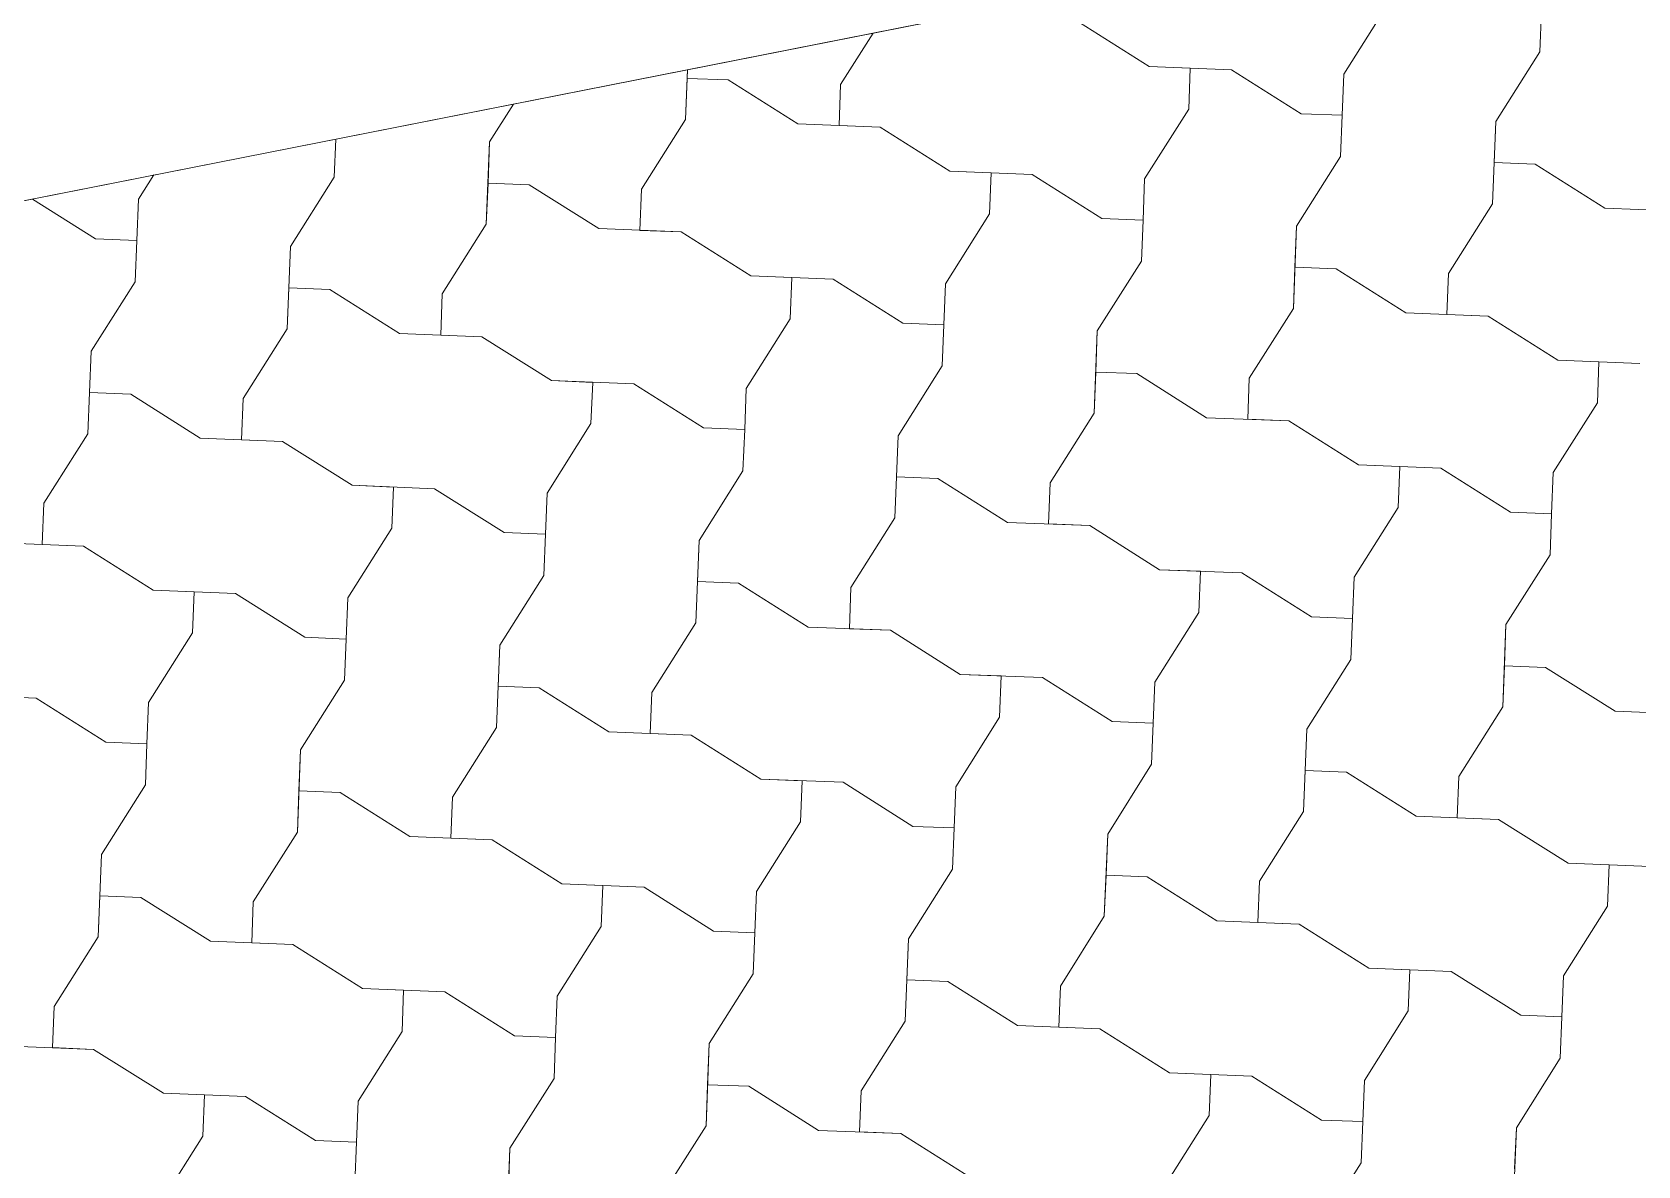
# Model space of a CAD drawing. Header units: metres. Extents: x -111189 to -108577, y -72951 to -72647.
# Drawn here: x -110711.113 to -110710.104, y -72943.951 to -72943.239 of the extents above; entities that cross this region are included whole.
import ezdxf

# ---------------------------------------------------------------- set-up
doc = ezdxf.new("R2010")
doc.units = ezdxf.units.M
doc.header["$MEASUREMENT"] = 0
doc.set_wipeout_variables(frame=1)
doc.linetypes.add('Dot & Dashed', pattern=[0.670278, 0.3175, -0.176389, 0, -0.176389])
doc.linetypes.add('Wipeout_Contour', pattern=[1, 0, -1])
for name, color, linetype in [('Planta Piso RC_1_0', 7, 'Continuous'), ('Planta Piso RC_1_02 - PASSEIOS', 7, 'Continuous'), ('Planta Piso RC_1_07 - MUROS', 7, 'Continuous')]:
    doc.layers.add(name, color=color, linetype=linetype)

# ---------------------------------------------------------------- blocks, each defined once
blk = doc.blocks.new('*X142', base_point=(-110724.9594, -72968.689))
at = {"layer": 'Planta Piso RC_1_02 - PASSEIOS', "color": 253, "linetype": 'Continuous', "lineweight": 9, "ltscale": 1000}
for p, q in [((-110710.289, -72943.2653), (-110710.2614, -72943.2215)), ((-110710.1659, -72943.2512), (-110710.1648, -72943.2253)), ((-110710.1659, -72943.2512), (-110710.1648, -72943.2253)), ((-110710.4551, -72943.2328), (-110710.4114, -72943.2604)), ((-110710.4551, -72943.2328), (-110710.4114, -72943.2604)), ((-110710.6052, -72943.2717), (-110710.5847, -72943.2394)), ((-110710.6052, -72943.2717), (-110710.5847, -72943.2394)), ((-110710.1935, -72943.2949), (-110710.1659, -72943.2512)), ((-110710.1935, -72943.2949), (-110710.1659, -72943.2512)), ((-110710.7027, -72943.2937), (-110710.7015, -72943.2624)), ((-110710.7015, -72943.2624), (-110710.7017, -72943.2679)), ((-110710.4114, -72943.2604), (-110710.3855, -72943.2614)), ((-110710.4114, -72943.2604), (-110710.3596, -72943.2625)), ((-110710.3865, -72943.2873), (-110710.3855, -72943.2614)), ((-110710.3596, -72943.2625), (-110710.3159, -72943.2901)), ((-110710.289, -72943.2653), (-110710.29, -72943.2911)), ((-110710.7027, -72943.2937), (-110710.7017, -72943.2679)), ((-110710.6758, -72943.2689), (-110710.7017, -72943.2679)), ((-110710.6758, -72943.2689), (-110710.632, -72943.2965)), ((-110710.6052, -72943.2717), (-110710.6062, -72943.2976)), ((-110710.6052, -72943.2717), (-110710.6062, -72943.2976)), ((-110710.8258, -72943.3078), (-110710.8108, -72943.284)), ((-110710.8258, -72943.3078), (-110710.8108, -72943.284)), ((-110710.7303, -72943.3375), (-110710.7027, -72943.2937)), ((-110710.7303, -72943.3375), (-110710.7027, -72943.2937)), ((-110710.4142, -72943.3311), (-110710.3865, -72943.2873)), ((-110710.3159, -72943.2901), (-110710.29, -72943.2911)), ((-110710.291, -72943.317), (-110710.29, -72943.2911)), ((-110710.291, -72943.317), (-110710.29, -72943.2911)), ((-110710.1955, -72943.3467), (-110710.1935, -72943.2949)), ((-110710.1935, -72943.2949), (-110710.1945, -72943.3208)), ((-110710.9234, -72943.3299), (-110710.9224, -72943.306)), ((-110710.9234, -72943.3299), (-110710.9224, -72943.306)), ((-110710.632, -72943.2965), (-110710.5803, -72943.2986)), ((-110710.5803, -72943.2986), (-110710.6062, -72943.2976)), ((-110710.5803, -72943.2986), (-110710.5365, -72943.3262)), ((-110710.5803, -72943.2986), (-110710.5365, -72943.3262)), ((-110710.8279, -72943.3595), (-110710.8258, -72943.3078)), ((-110710.8258, -72943.3078), (-110710.8268, -72943.3337)), ((-110710.5365, -72943.3262), (-110710.5107, -72943.3272)), ((-110710.5365, -72943.3262), (-110710.4848, -72943.3283)), ((-110710.3187, -72943.3607), (-110710.291, -72943.317)), ((-110710.3187, -72943.3607), (-110710.291, -72943.317)), ((-110710.1955, -72943.3467), (-110710.1945, -72943.3208)), ((-110710.1687, -72943.3218), (-110710.1945, -72943.3208)), ((-110710.1687, -72943.3218), (-110710.1249, -72943.3495)), ((-110711.0465, -72943.3439), (-110711.0368, -72943.3286)), ((-110710.951, -72943.3736), (-110710.9234, -72943.3299)), ((-110710.951, -72943.3736), (-110710.9234, -72943.3299)), ((-110710.8279, -72943.3595), (-110710.8268, -72943.3337)), ((-110710.801, -72943.3347), (-110710.8268, -72943.3337)), ((-110710.801, -72943.3347), (-110710.7572, -72943.3623)), ((-110710.5117, -72943.3531), (-110710.5107, -72943.3272)), ((-110710.4848, -72943.3283), (-110710.4411, -72943.3559)), ((-110710.4142, -72943.3311), (-110710.4152, -72943.3569)), ((-110711.1131, -72943.3437), (-110711.0734, -72943.3688)), ((-110711.0465, -72943.3439), (-110711.0475, -72943.3698)), ((-110710.7303, -72943.3375), (-110710.7314, -72943.3634)), ((-110710.7303, -72943.3375), (-110710.7314, -72943.3634)), ((-110710.2232, -72943.3904), (-110710.1955, -72943.3467)), ((-110710.2232, -72943.3904), (-110710.1955, -72943.3467)), ((-110710.5393, -72943.3969), (-110710.5117, -72943.3531)), ((-110710.4411, -72943.3559), (-110710.4152, -72943.3569)), ((-110710.4162, -72943.3828), (-110710.4152, -72943.3569)), ((-110710.4162, -72943.3828), (-110710.4152, -72943.3569)), ((-110710.1249, -72943.3495), (-110710.0732, -72943.3515)), ((-110710.8555, -72943.4033), (-110710.8279, -72943.3595)), ((-110710.8555, -72943.4033), (-110710.8279, -72943.3595)), ((-110710.7572, -72943.3623), (-110710.7055, -72943.3644)), ((-110710.7055, -72943.3644), (-110710.7314, -72943.3634)), ((-110710.7055, -72943.3644), (-110710.6617, -72943.392)), ((-110710.7055, -72943.3644), (-110710.6617, -72943.392)), ((-110710.3207, -72943.4125), (-110710.3187, -72943.3607)), ((-110710.3187, -72943.3607), (-110710.3197, -72943.3866)), ((-110711.0734, -72943.3688), (-110711.0475, -72943.3698)), ((-110711.0485, -72943.3957), (-110711.0475, -72943.3698)), ((-110711.0485, -72943.3957), (-110711.0475, -72943.3698)), ((-110710.9531, -72943.4253), (-110710.951, -72943.3736)), ((-110710.951, -72943.3736), (-110710.952, -72943.3995)), ((-110710.4439, -72943.4266), (-110710.4162, -72943.3828)), ((-110710.4439, -72943.4266), (-110710.4162, -72943.3828)), ((-110710.3207, -72943.4125), (-110710.3197, -72943.3866)), ((-110710.2938, -72943.3876), (-110710.3197, -72943.3866)), ((-110711.0762, -72943.4394), (-110711.0485, -72943.3957)), ((-110711.0762, -72943.4394), (-110711.0485, -72943.3957)), ((-110710.6617, -72943.392), (-110710.6359, -72943.393)), ((-110710.6617, -72943.392), (-110710.61, -72943.3941)), ((-110710.6369, -72943.4189), (-110710.6359, -72943.393)), ((-110710.61, -72943.3941), (-110710.5662, -72943.4217)), ((-110710.5393, -72943.3969), (-110710.5404, -72943.4227)), ((-110710.2938, -72943.3876), (-110710.2501, -72943.4153)), ((-110710.2232, -72943.3904), (-110710.2242, -72943.4163)), ((-110710.2232, -72943.3904), (-110710.2242, -72943.4163)), ((-110710.9531, -72943.4253), (-110710.952, -72943.3995)), ((-110710.9262, -72943.4005), (-110710.952, -72943.3995)), ((-110710.9262, -72943.4005), (-110710.8824, -72943.4281)), ((-110710.8555, -72943.4033), (-110710.8565, -72943.4292)), ((-110710.8555, -72943.4033), (-110710.8565, -72943.4292)), ((-110710.3484, -72943.4562), (-110710.3207, -72943.4125)), ((-110710.3484, -72943.4562), (-110710.3207, -72943.4125)), ((-110710.2501, -72943.4153), (-110710.1983, -72943.4173)), ((-110710.1983, -72943.4173), (-110710.2242, -72943.4163)), ((-110710.1983, -72943.4173), (-110710.1546, -72943.445)), ((-110710.1983, -72943.4173), (-110710.1546, -72943.445)), ((-110710.9807, -72943.4691), (-110710.9531, -72943.4253)), ((-110710.9807, -72943.4691), (-110710.9531, -72943.4253)), ((-110710.6645, -72943.4627), (-110710.6369, -72943.4189)), ((-110710.5662, -72943.4217), (-110710.5404, -72943.4227)), ((-110710.5414, -72943.4486), (-110710.5404, -72943.4227)), ((-110710.5414, -72943.4486), (-110710.5404, -72943.4227)), ((-110710.4459, -72943.4783), (-110710.4439, -72943.4266)), ((-110710.4439, -72943.4266), (-110710.4449, -72943.4524)), ((-110710.8824, -72943.4281), (-110710.8307, -72943.4302)), ((-110710.8307, -72943.4302), (-110710.8565, -72943.4292)), ((-110710.8307, -72943.4302), (-110710.7869, -72943.4578)), ((-110710.8307, -72943.4302), (-110710.7869, -72943.4578)), ((-110711.0782, -72943.4912), (-110711.0762, -72943.4394)), ((-110711.0762, -72943.4394), (-110711.0772, -72943.4653)), ((-110710.1546, -72943.445), (-110710.1287, -72943.446)), ((-110710.1546, -72943.445), (-110710.1029, -72943.447)), ((-110710.1297, -72943.4718), (-110710.1287, -72943.446)), ((-110710.7869, -72943.4578), (-110710.761, -72943.4589)), ((-110710.7869, -72943.4578), (-110710.7352, -72943.4599)), ((-110710.569, -72943.4924), (-110710.5414, -72943.4486)), ((-110710.569, -72943.4924), (-110710.5414, -72943.4486)), ((-110710.4459, -72943.4783), (-110710.4449, -72943.4524)), ((-110710.419, -72943.4534), (-110710.4449, -72943.4524)), ((-110710.419, -72943.4534), (-110710.3752, -72943.4811)), ((-110710.3484, -72943.4562), (-110710.3494, -72943.4821)), ((-110710.3484, -72943.4562), (-110710.3494, -72943.4821)), ((-110711.0782, -72943.4912), (-110711.0772, -72943.4653)), ((-110711.0513, -72943.4663), (-110711.0772, -72943.4653)), ((-110711.0513, -72943.4663), (-110711.0076, -72943.494)), ((-110710.7621, -72943.4847), (-110710.761, -72943.4589)), ((-110710.7352, -72943.4599), (-110710.6914, -72943.4875)), ((-110710.6645, -72943.4627), (-110710.6655, -72943.4885)), ((-110710.9807, -72943.4691), (-110710.9817, -72943.495)), ((-110710.9807, -72943.4691), (-110710.9817, -72943.495)), ((-110710.1574, -72943.5156), (-110710.1297, -72943.4718)), ((-110710.7897, -72943.5285), (-110710.7621, -72943.4847)), ((-110710.6914, -72943.4875), (-110710.6655, -72943.4885)), ((-110710.4735, -72943.522), (-110710.4459, -72943.4783)), ((-110710.4735, -72943.522), (-110710.4459, -72943.4783)), ((-110710.3752, -72943.4811), (-110710.3235, -72943.4831)), ((-110710.3235, -72943.4831), (-110710.3494, -72943.4821)), ((-110710.3235, -72943.4831), (-110710.2798, -72943.5108)), ((-110710.3235, -72943.4831), (-110710.2798, -72943.5108)), ((-110711.1059, -72943.5349), (-110711.0782, -72943.4912)), ((-110711.1059, -72943.5349), (-110711.0782, -72943.4912)), ((-110711.0076, -72943.494), (-110710.9559, -72943.496)), ((-110710.9559, -72943.496), (-110710.9817, -72943.495)), ((-110710.9559, -72943.496), (-110710.9121, -72943.5236)), ((-110710.9559, -72943.496), (-110710.9121, -72943.5236)), ((-110710.6666, -72943.5144), (-110710.6655, -72943.4885)), ((-110710.6666, -72943.5144), (-110710.6655, -72943.4885)), ((-110710.5711, -72943.5441), (-110710.569, -72943.4924)), ((-110710.569, -72943.4924), (-110710.5701, -72943.5182)), ((-110710.6942, -72943.5582), (-110710.6666, -72943.5144)), ((-110710.6942, -72943.5582), (-110710.6666, -72943.5144)), ((-110710.5711, -72943.5441), (-110710.5701, -72943.5182)), ((-110710.5442, -72943.5193), (-110710.5701, -72943.5182)), ((-110710.2798, -72943.5108), (-110710.2539, -72943.5118)), ((-110710.2798, -72943.5108), (-110710.228, -72943.5128)), ((-110710.2549, -72943.5376), (-110710.2539, -72943.5118)), ((-110710.228, -72943.5128), (-110710.1843, -72943.5404)), ((-110710.1574, -72943.5156), (-110710.1584, -72943.5415)), ((-110710.9121, -72943.5236), (-110710.8862, -72943.5247)), ((-110710.9121, -72943.5236), (-110710.8604, -72943.5257)), ((-110710.8872, -72943.5505), (-110710.8862, -72943.5247)), ((-110710.8604, -72943.5257), (-110710.8166, -72943.5533)), ((-110710.7897, -72943.5285), (-110710.7907, -72943.5543)), ((-110710.5442, -72943.5193), (-110710.5004, -72943.5469)), ((-110710.4735, -72943.522), (-110710.4746, -72943.5479)), ((-110710.4735, -72943.522), (-110710.4746, -72943.5479)), ((-110711.1059, -72943.5349), (-110711.1069, -72943.5608)), ((-110711.1059, -72943.5349), (-110711.1069, -72943.5608)), ((-110710.2826, -72943.5814), (-110710.2549, -72943.5376)), ((-110710.5987, -72943.5879), (-110710.5711, -72943.5441)), ((-110710.5987, -72943.5879), (-110710.5711, -72943.5441)), ((-110710.5004, -72943.5469), (-110710.4487, -72943.5489)), ((-110710.4487, -72943.5489), (-110710.4746, -72943.5479)), ((-110710.1843, -72943.5404), (-110710.1584, -72943.5415)), ((-110710.1594, -72943.5673), (-110710.1584, -72943.5415)), ((-110710.1594, -72943.5673), (-110710.1584, -72943.5415)), ((-110710.9149, -72943.5943), (-110710.8872, -72943.5505)), ((-110710.8166, -72943.5533), (-110710.7907, -72943.5543)), ((-110710.7918, -72943.5802), (-110710.7907, -72943.5543)), ((-110710.7918, -72943.5802), (-110710.7907, -72943.5543)), ((-110710.6963, -72943.6099), (-110710.6942, -72943.5582)), ((-110710.6942, -72943.5582), (-110710.6952, -72943.584)), ((-110710.4487, -72943.5489), (-110710.4049, -72943.5766)), ((-110710.4487, -72943.5489), (-110710.4049, -72943.5766)), ((-110711.1328, -72943.5598), (-110711.081, -72943.5618)), ((-110711.081, -72943.5618), (-110711.1069, -72943.5608)), ((-110711.081, -72943.5618), (-110711.0373, -72943.5894)), ((-110711.081, -72943.5618), (-110711.0373, -72943.5894)), ((-110710.1871, -72943.6111), (-110710.1594, -72943.5673)), ((-110710.1871, -72943.6111), (-110710.1594, -72943.5673)), ((-110710.4049, -72943.5766), (-110710.3791, -72943.5776)), ((-110710.4049, -72943.5766), (-110710.3532, -72943.5786)), ((-110710.3801, -72943.6035), (-110710.3791, -72943.5776)), ((-110710.3532, -72943.5786), (-110710.3094, -72943.6063)), ((-110710.8194, -72943.624), (-110710.7918, -72943.5802)), ((-110710.8194, -72943.624), (-110710.7918, -72943.5802)), ((-110710.6963, -72943.6099), (-110710.6952, -72943.584)), ((-110710.6694, -72943.5851), (-110710.6952, -72943.584)), ((-110710.6694, -72943.5851), (-110710.6256, -72943.6127)), ((-110710.5987, -72943.5879), (-110710.5997, -72943.6137)), ((-110710.5987, -72943.5879), (-110710.5997, -72943.6137)), ((-110710.2826, -72943.5814), (-110710.2836, -72943.6073)), ((-110711.0373, -72943.5894), (-110711.0114, -72943.5905)), ((-110711.0373, -72943.5894), (-110710.9855, -72943.5915)), ((-110711.0124, -72943.6163), (-110711.0114, -72943.5905)), ((-110710.9855, -72943.5915), (-110710.9418, -72943.6191)), ((-110710.9149, -72943.5943), (-110710.9159, -72943.6202)), ((-110710.4077, -72943.6472), (-110710.3801, -72943.6035)), ((-110710.3094, -72943.6063), (-110710.2836, -72943.6073)), ((-110710.2846, -72943.6331), (-110710.2836, -72943.6073)), ((-110710.2846, -72943.6331), (-110710.2836, -72943.6073)), ((-110711.0401, -72943.6601), (-110711.0124, -72943.6163)), ((-110710.9418, -72943.6191), (-110710.9159, -72943.6202)), ((-110710.7239, -72943.6537), (-110710.6963, -72943.6099)), ((-110710.7239, -72943.6537), (-110710.6963, -72943.6099)), ((-110710.6256, -72943.6127), (-110710.5739, -72943.6147)), ((-110710.5739, -72943.6147), (-110710.5997, -72943.6137)), ((-110710.5739, -72943.6147), (-110710.5301, -72943.6424)), ((-110710.5739, -72943.6147), (-110710.5301, -72943.6424)), ((-110710.1891, -72943.6628), (-110710.1871, -72943.6111)), ((-110710.1871, -72943.6111), (-110710.1881, -72943.637)), ((-110710.9169, -72943.646), (-110710.9159, -72943.6202)), ((-110710.9169, -72943.646), (-110710.9159, -72943.6202)), ((-110710.8214, -72943.6757), (-110710.8194, -72943.624)), ((-110710.8194, -72943.624), (-110710.8204, -72943.6498)), ((-110710.3122, -72943.6769), (-110710.2846, -72943.6331)), ((-110710.3122, -72943.6769), (-110710.2846, -72943.6331)), ((-110710.1891, -72943.6628), (-110710.1881, -72943.637)), ((-110710.1622, -72943.638), (-110710.1881, -72943.637)), ((-110710.1622, -72943.638), (-110710.1185, -72943.6656)), ((-110710.9446, -72943.6898), (-110710.9169, -72943.646)), ((-110710.9446, -72943.6898), (-110710.9169, -72943.646)), ((-110710.5301, -72943.6424), (-110710.5043, -72943.6434)), ((-110710.5301, -72943.6424), (-110710.4784, -72943.6444)), ((-110710.5053, -72943.6693), (-110710.5043, -72943.6434)), ((-110710.4784, -72943.6444), (-110710.4346, -72943.6721)), ((-110710.4077, -72943.6472), (-110710.4088, -72943.6731)), ((-110711.1624, -72943.6553), (-110711.1107, -72943.6573)), ((-110711.1107, -72943.6573), (-110711.0669, -72943.6849)), ((-110710.8214, -72943.6757), (-110710.8204, -72943.6498)), ((-110710.7946, -72943.6509), (-110710.8204, -72943.6498)), ((-110710.7946, -72943.6509), (-110710.7508, -72943.6785)), ((-110710.7239, -72943.6537), (-110710.7249, -72943.6795)), ((-110710.7239, -72943.6537), (-110710.7249, -72943.6795)), ((-110711.0401, -72943.6601), (-110711.0411, -72943.686)), ((-110710.5329, -72943.713), (-110710.5053, -72943.6693)), ((-110710.2167, -72943.7066), (-110710.1891, -72943.6628)), ((-110710.2167, -72943.7066), (-110710.1891, -72943.6628)), ((-110710.1185, -72943.6656), (-110710.0667, -72943.6677)), ((-110710.8491, -72943.7195), (-110710.8214, -72943.6757)), ((-110710.8491, -72943.7195), (-110710.8214, -72943.6757)), ((-110710.7508, -72943.6785), (-110710.6991, -72943.6805)), ((-110710.6991, -72943.6805), (-110710.7249, -72943.6795)), ((-110710.4346, -72943.6721), (-110710.4088, -72943.6731)), ((-110710.4098, -72943.6989), (-110710.4088, -72943.6731)), ((-110710.4098, -72943.6989), (-110710.4088, -72943.6731)), ((-110710.3143, -72943.7286), (-110710.3122, -72943.6769)), ((-110710.3122, -72943.6769), (-110710.3133, -72943.7028)), ((-110711.0669, -72943.6849), (-110711.0411, -72943.686)), ((-110711.0421, -72943.7118), (-110711.0411, -72943.686)), ((-110711.0421, -72943.7118), (-110711.0411, -72943.686)), ((-110710.9466, -72943.7415), (-110710.9446, -72943.6898)), ((-110710.9446, -72943.6898), (-110710.9456, -72943.7156)), ((-110710.6991, -72943.6805), (-110710.6553, -72943.7082)), ((-110710.6991, -72943.6805), (-110710.6553, -72943.7082)), ((-110710.4374, -72943.7427), (-110710.4098, -72943.6989)), ((-110710.4374, -72943.7427), (-110710.4098, -72943.6989)), ((-110710.6553, -72943.7082), (-110710.6294, -72943.7092)), ((-110710.6553, -72943.7082), (-110710.6036, -72943.7102)), ((-110710.6305, -72943.7351), (-110710.6294, -72943.7092)), ((-110710.3143, -72943.7286), (-110710.3133, -72943.7028)), ((-110710.2874, -72943.7038), (-110710.3133, -72943.7028)), ((-110710.2874, -72943.7038), (-110710.2436, -72943.7314)), ((-110710.2167, -72943.7066), (-110710.2178, -72943.7325)), ((-110710.2167, -72943.7066), (-110710.2178, -72943.7325)), ((-110711.0697, -72943.7556), (-110711.0421, -72943.7118)), ((-110711.0697, -72943.7556), (-110711.0421, -72943.7118)), ((-110710.9466, -72943.7415), (-110710.9456, -72943.7156)), ((-110710.9197, -72943.7167), (-110710.9456, -72943.7156)), ((-110710.9197, -72943.7167), (-110710.876, -72943.7443)), ((-110710.8491, -72943.7195), (-110710.8501, -72943.7453)), ((-110710.8491, -72943.7195), (-110710.8501, -72943.7453)), ((-110710.6036, -72943.7102), (-110710.5598, -72943.7379)), ((-110710.5329, -72943.713), (-110710.5339, -72943.7389)), ((-110710.3419, -72943.7724), (-110710.3143, -72943.7286)), ((-110710.3419, -72943.7724), (-110710.3143, -72943.7286)), ((-110710.6581, -72943.7788), (-110710.6305, -72943.7351)), ((-110710.5598, -72943.7379), (-110710.5339, -72943.7389)), ((-110710.535, -72943.7648), (-110710.5339, -72943.7389)), ((-110710.535, -72943.7648), (-110710.5339, -72943.7389)), ((-110710.2436, -72943.7314), (-110710.1919, -72943.7335)), ((-110710.1919, -72943.7335), (-110710.2178, -72943.7325)), ((-110710.1919, -72943.7335), (-110710.1481, -72943.7611)), ((-110710.1919, -72943.7335), (-110710.1481, -72943.7611)), ((-110710.9743, -72943.7853), (-110710.9466, -72943.7415)), ((-110710.9743, -72943.7853), (-110710.9466, -72943.7415)), ((-110710.876, -72943.7443), (-110710.8242, -72943.7464)), ((-110710.8242, -72943.7464), (-110710.8501, -72943.7453)), ((-110710.8242, -72943.7464), (-110710.7805, -72943.774)), ((-110710.8242, -72943.7464), (-110710.7805, -72943.774)), ((-110710.4395, -72943.7944), (-110710.4374, -72943.7427)), ((-110710.4374, -72943.7427), (-110710.4384, -72943.7686)), ((-110711.0718, -72943.8073), (-110711.0697, -72943.7556)), ((-110711.0697, -72943.7556), (-110711.0708, -72943.7815)), ((-110710.5626, -72943.8085), (-110710.535, -72943.7648)), ((-110710.5626, -72943.8085), (-110710.535, -72943.7648)), ((-110710.4395, -72943.7944), (-110710.4384, -72943.7686)), ((-110710.4126, -72943.7696), (-110710.4384, -72943.7686)), ((-110710.4126, -72943.7696), (-110710.3688, -72943.7972)), ((-110710.1481, -72943.7611), (-110710.1223, -72943.7621)), ((-110710.1481, -72943.7611), (-110710.0964, -72943.7632)), ((-110710.1233, -72943.788), (-110710.1223, -72943.7621)), ((-110710.7805, -72943.774), (-110710.7546, -72943.775)), ((-110710.7805, -72943.774), (-110710.7287, -72943.776)), ((-110710.7556, -72943.8009), (-110710.7546, -72943.775)), ((-110710.7287, -72943.776), (-110710.685, -72943.8037)), ((-110710.6581, -72943.7788), (-110710.6591, -72943.8047)), ((-110710.3419, -72943.7724), (-110710.343, -72943.7983)), ((-110710.3419, -72943.7724), (-110710.343, -72943.7983)), ((-110711.0718, -72943.8073), (-110711.0708, -72943.7815)), ((-110711.0449, -72943.7825), (-110711.0708, -72943.7815)), ((-110711.0449, -72943.7825), (-110711.0011, -72943.8101)), ((-110710.9743, -72943.7853), (-110710.9753, -72943.8111)), ((-110710.9743, -72943.7853), (-110710.9753, -72943.8111)), ((-110710.1509, -72943.8318), (-110710.1233, -72943.788)), ((-110710.7833, -72943.8446), (-110710.7556, -72943.8009)), ((-110710.4671, -72943.8382), (-110710.4395, -72943.7944)), ((-110710.4671, -72943.8382), (-110710.4395, -72943.7944)), ((-110710.3688, -72943.7972), (-110710.3171, -72943.7993)), ((-110710.3171, -72943.7993), (-110710.343, -72943.7983)), ((-110710.3171, -72943.7993), (-110710.2733, -72943.8269)), ((-110710.3171, -72943.7993), (-110710.2733, -72943.8269)), ((-110711.0994, -72943.8511), (-110711.0718, -72943.8073)), ((-110711.0994, -72943.8511), (-110711.0718, -72943.8073)), ((-110711.0011, -72943.8101), (-110710.9494, -72943.8122)), ((-110710.685, -72943.8037), (-110710.6591, -72943.8047)), ((-110710.6601, -72943.8306), (-110710.6591, -72943.8047)), ((-110710.6601, -72943.8306), (-110710.6591, -72943.8047)), ((-110710.5646, -72943.8602), (-110710.5626, -72943.8085)), ((-110710.5626, -72943.8085), (-110710.5636, -72943.8344)), ((-110710.9494, -72943.8122), (-110710.9753, -72943.8111)), ((-110710.9494, -72943.8122), (-110710.9056, -72943.8398)), ((-110710.9494, -72943.8122), (-110710.9056, -72943.8398)), ((-110710.6878, -72943.8743), (-110710.6601, -72943.8306)), ((-110710.6878, -72943.8743), (-110710.6601, -72943.8306)), ((-110710.2733, -72943.8269), (-110710.2475, -72943.828)), ((-110710.2733, -72943.8269), (-110710.2216, -72943.829)), ((-110710.2485, -72943.8538), (-110710.2475, -72943.828)), ((-110710.2216, -72943.829), (-110710.1778, -72943.8566)), ((-110710.9056, -72943.8398), (-110710.8798, -72943.8408)), ((-110710.9056, -72943.8398), (-110710.8539, -72943.8418)), ((-110710.8808, -72943.8667), (-110710.8798, -72943.8408)), ((-110710.5646, -72943.8602), (-110710.5636, -72943.8344)), ((-110710.5378, -72943.8354), (-110710.5636, -72943.8344)), ((-110710.5378, -72943.8354), (-110710.494, -72943.863)), ((-110710.4671, -72943.8382), (-110710.4681, -72943.8641)), ((-110710.4671, -72943.8382), (-110710.4681, -72943.8641)), ((-110710.1509, -72943.8318), (-110710.152, -72943.8576)), ((-110711.0994, -72943.8511), (-110711.1005, -72943.8769)), ((-110711.0994, -72943.8511), (-110711.1005, -72943.8769)), ((-110710.8539, -72943.8418), (-110710.8102, -72943.8695)), ((-110710.7833, -72943.8446), (-110710.7843, -72943.8705)), ((-110710.5923, -72943.904), (-110710.5646, -72943.8602)), ((-110710.5923, -72943.904), (-110710.5646, -72943.8602)), ((-110710.2761, -72943.8976), (-110710.2485, -72943.8538)), ((-110710.1778, -72943.8566), (-110710.152, -72943.8576)), ((-110710.153, -72943.8835), (-110710.152, -72943.8576)), ((-110710.153, -72943.8835), (-110710.152, -72943.8576)), ((-110710.9084, -72943.9105), (-110710.8808, -72943.8667)), ((-110710.8102, -72943.8695), (-110710.7843, -72943.8705)), ((-110710.7853, -72943.8964), (-110710.7843, -72943.8705)), ((-110710.7853, -72943.8964), (-110710.7843, -72943.8705)), ((-110710.494, -72943.863), (-110710.4423, -72943.8651)), ((-110710.4423, -72943.8651), (-110710.4681, -72943.8641)), ((-110710.4423, -72943.8651), (-110710.3985, -72943.8927)), ((-110710.4423, -72943.8651), (-110710.3985, -72943.8927)), ((-110711.1263, -72943.8759), (-110711.0746, -72943.878)), ((-110711.0746, -72943.878), (-110711.1005, -72943.8769)), ((-110711.0746, -72943.878), (-110711.0308, -72943.9056)), ((-110711.0746, -72943.878), (-110711.0308, -72943.9056)), ((-110710.6898, -72943.9261), (-110710.6878, -72943.8743)), ((-110710.6878, -72943.8743), (-110710.6888, -72943.9002)), ((-110710.1806, -72943.9273), (-110710.153, -72943.8835)), ((-110710.1806, -72943.9273), (-110710.153, -72943.8835)), ((-110710.813, -72943.9401), (-110710.7853, -72943.8964)), ((-110710.813, -72943.9401), (-110710.7853, -72943.8964)), ((-110710.6898, -72943.9261), (-110710.6888, -72943.9002)), ((-110710.6629, -72943.9012), (-110710.6888, -72943.9002)), ((-110710.6629, -72943.9012), (-110710.6192, -72943.9289)), ((-110710.3985, -72943.8927), (-110710.3726, -72943.8938)), ((-110710.3985, -72943.8927), (-110710.3468, -72943.8948)), ((-110710.3737, -72943.9196), (-110710.3726, -72943.8938)), ((-110710.3468, -72943.8948), (-110710.303, -72943.9224)), ((-110710.2761, -72943.8976), (-110710.2771, -72943.9234)), ((-110711.0308, -72943.9056), (-110711.005, -72943.9066)), ((-110711.0308, -72943.9056), (-110710.9791, -72943.9077)), ((-110711.006, -72943.9325), (-110711.005, -72943.9066)), ((-110710.9791, -72943.9077), (-110710.9353, -72943.9353)), ((-110710.9084, -72943.9105), (-110710.9095, -72943.9363)), ((-110710.5923, -72943.904), (-110710.5933, -72943.9299)), ((-110710.5923, -72943.904), (-110710.5933, -72943.9299)), ((-110710.4013, -72943.9634), (-110710.3737, -72943.9196)), ((-110710.7175, -72943.9698), (-110710.6898, -72943.9261)), ((-110710.7175, -72943.9698), (-110710.6898, -72943.9261)), ((-110710.6192, -72943.9289), (-110710.5674, -72943.9309)), ((-110710.5674, -72943.9309), (-110710.5933, -72943.9299)), ((-110710.5674, -72943.9309), (-110710.5237, -72943.9585)), ((-110710.5674, -72943.9309), (-110710.5237, -72943.9585)), ((-110710.303, -72943.9224), (-110710.2771, -72943.9234)), ((-110710.2782, -72943.9493), (-110710.2771, -72943.9234)), ((-110710.2782, -72943.9493), (-110710.2771, -72943.9234)), ((-110710.1827, -72943.979), (-110710.1806, -72943.9273)), ((-110710.1806, -72943.9273), (-110710.1817, -72943.9531)), ((-110711.0336, -72943.9763), (-110711.006, -72943.9325)), ((-110710.9353, -72943.9353), (-110710.9095, -72943.9363)), ((-110710.9105, -72943.9622), (-110710.9095, -72943.9363)), ((-110710.9105, -72943.9622), (-110710.9095, -72943.9363)), ((-110710.815, -72943.9919), (-110710.813, -72943.9401)), ((-110710.813, -72943.9401), (-110710.814, -72943.966)), ((-110710.3058, -72943.9931), (-110710.2782, -72943.9493)), ((-110710.3058, -72943.9931), (-110710.2782, -72943.9493))]:
    blk.add_line(p, q, dxfattribs=at)

msp = doc.modelspace()

# ---------------------------------------------------------------- wipeouts: each hides what was drawn before it
at = {"color": 254, "linetype": 'Wipeout_Contour', "lineweight": 0, "ltscale": 1856047.595941045}
msp.add_wipeout([(-110716.1489, -72944.338), (-110716.1489, -72945.801), (-110713.5716, -72945.2887), (-110709.7562, -72944.5303), (-110708.5565, -72944.2918), (-110697.2426, -72942.043), (-110693.5535, -72941.3098), (-110690.7566, -72940.7538), (-110690.7566, -72939.3245), (-110693.8258, -72939.9305), (-110697.5176, -72940.6594), (-110708.8326, -72942.8934), (-110710.0326, -72943.1304), (-110713.8489, -72943.8839)], dxfattribs=at).dxf.layer = 'Planta Piso RC_1_02 - PASSEIOS'

# ---------------------------------------------------------------- next in the draw order: linework, layer by layer
at = {"layer": 'Planta Piso RC_1_02 - PASSEIOS', "color": 7, "linetype": 'Continuous', "lineweight": 13, "ltscale": 1000, "flags": 128}
msp.add_lwpolyline([(-110716.1489, -72944.338), (-110713.8489, -72943.8839), (-110710.0326, -72943.1304), (-110708.8326, -72942.8934), (-110697.5176, -72940.6594), (-110693.8258, -72939.9305), (-110690.7566, -72939.3245)], dxfattribs=at)
at = {"layer": 'Planta Piso RC_1_07 - MUROS', "color": 7, "linetype": 'Continuous', "lineweight": 13, "ltscale": 1000, "flags": 128}
msp.add_lwpolyline([(-110710.307, -72943.1845), (-110710.3457, -72942.9883), (-110713.3058, -72943.5727), (-110713.267, -72943.769)], close=True, dxfattribs=at)

# ---------------------------------------------------------------- next in the draw order: block references
at = {"layer": 'Planta Piso RC_1_0', "color": 7, "linetype": 'Dot & Dashed', "lineweight": 13, "ltscale": 10}
msp.add_blockref('*X142', (-110724.9594, -72968.689), dxfattribs=at)

# ---------------------------------------------------------------- next in the draw order: wipeouts: each hides what was drawn before it
at = {"color": 254, "linetype": 'Wipeout_Contour', "lineweight": 0, "ltscale": 530325.046977}
msp.add_wipeout([(-110713.644, -72942.4934), (-110713.6481, -72943.6403), (-110710.3326, -72942.9857), (-110710.3326, -72942.4934)], dxfattribs=at).dxf.layer = 'Planta Piso RC_1_07 - MUROS'

doc.saveas('drawing.dxf')
